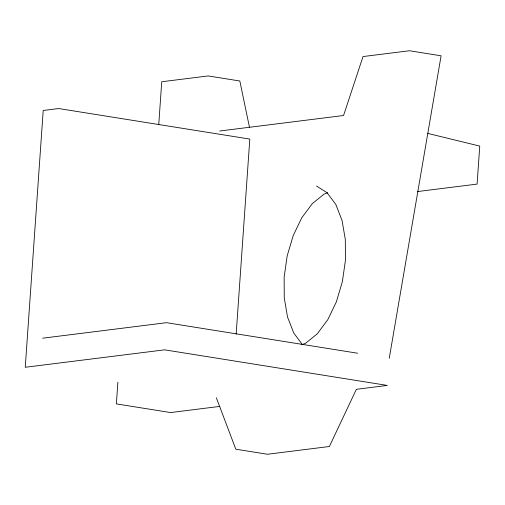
<?xml version="1.0" encoding="UTF-8"?>
<svg xmlns="http://www.w3.org/2000/svg" width="505" height="505" viewBox="0 0 505 505"><rect width="100%" height="100%" fill="white"/><g stroke="black" fill="none" stroke-linecap="round" stroke-linejoin="round"><path stroke-width="0.76" d="M117.892 382.178L116.377 403.893L170.595 412.56L219.864 406.392M158.74 124.703L161.745 81.753L208.199 75.939L239.825 80.996L249.546 127.651M236.163 334.127L249.805 139.077L58.694 108.543L43.209 110.481L25.25 367.28L164.611 349.839L387.348 385.429L356.378 389.305L329.374 446.502L267.435 454.254L235.81 449.197L216.361 397.82M389.248 358.279L441.099 55.803L409.473 50.746L363.019 56.56L343.558 115.506L219.675 131.01M327.669 192.841L324.071 194.097L312.298 203.635L301.775 217.781L293.216 235.57L287.2 255.795L284.145 277.068L284.252 297.95L287.515 317.007L293.721 332.953L302.438 344.688M301.902 344.618L305.493 343.362L317.266 333.824L327.795 319.678L336.355 301.883L342.371 281.664L345.426 260.384L345.319 239.509L342.049 220.445L335.844 204.506L327.133 192.765L316.496 186.036M417.477 191.559L477.092 184.098L479.75 146.09L427.849 133.421M42.635 338.198L166.511 322.689L357.622 353.229"/></g></svg>
